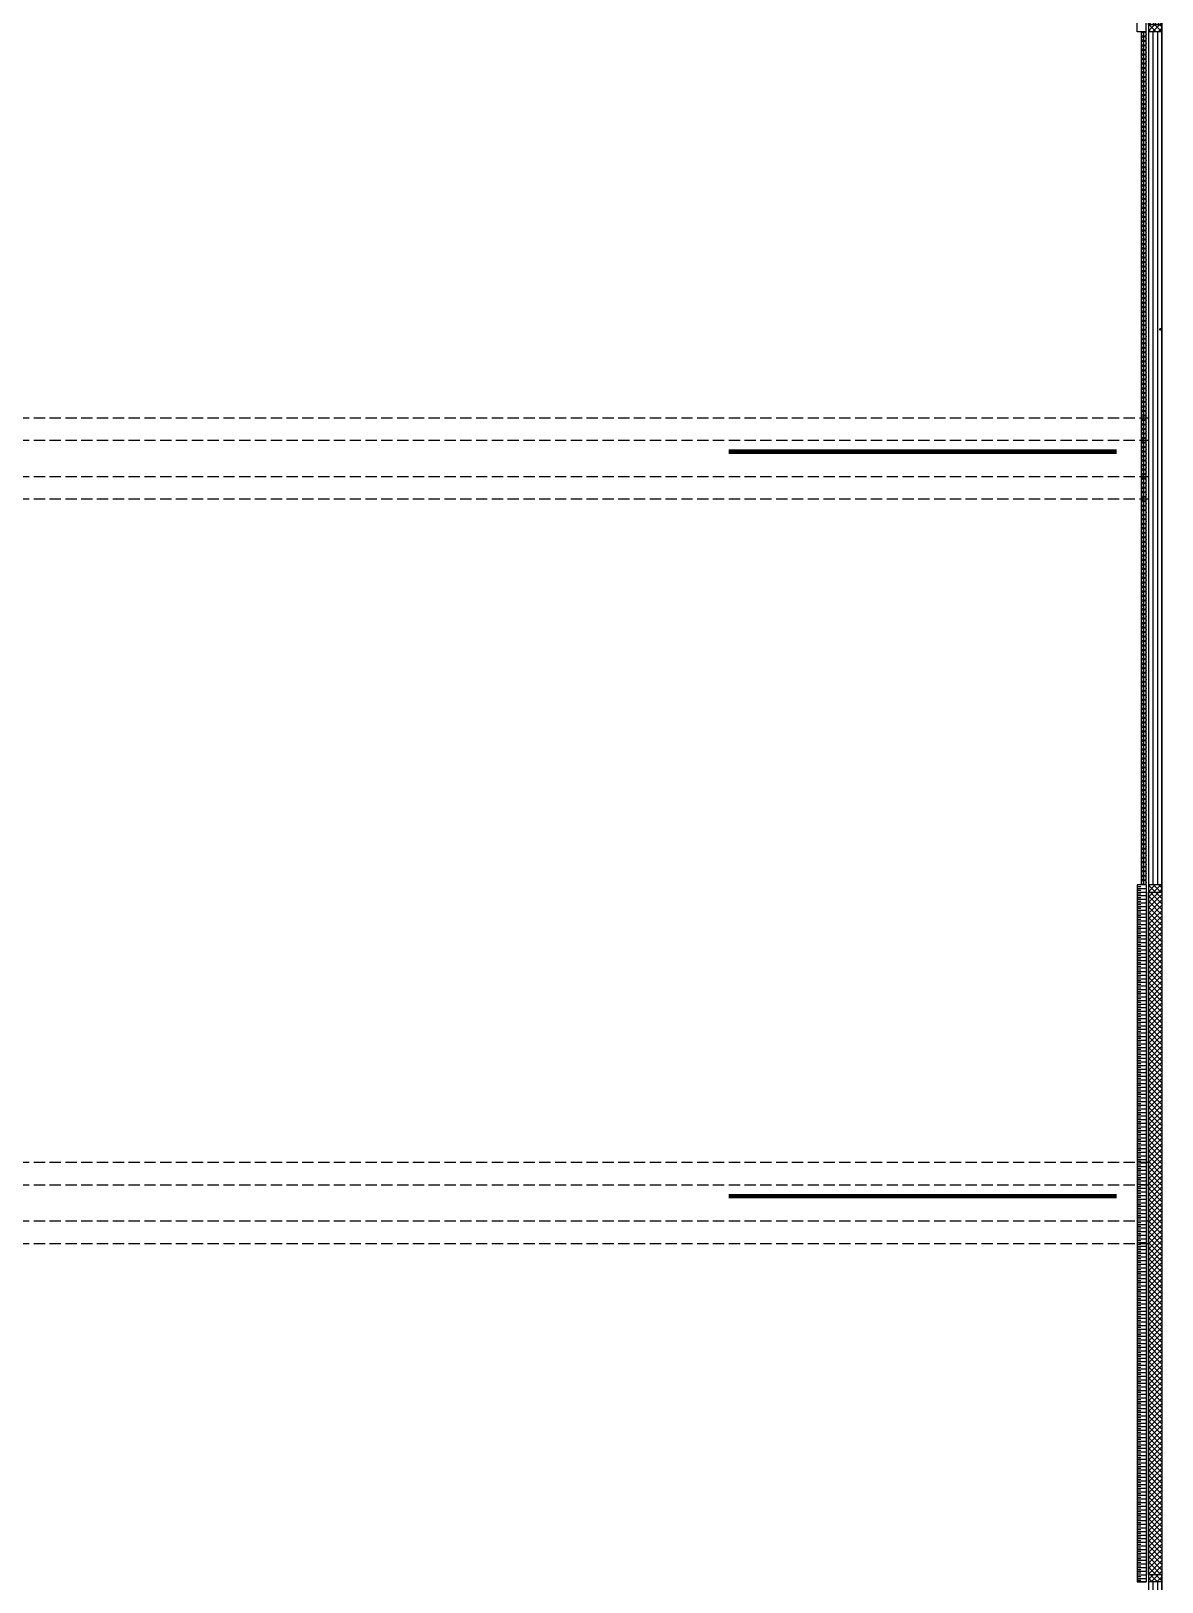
# Model space of a CAD drawing. Extents: x -474411 to 577939, y 0 to 1014176.
# Drawn here: x -153116 to -128053, y 681170 to 715540 of the extents above; entities that cross this region are included whole.
import ezdxf

# ---------------------------------------------------------------- set-up
doc = ezdxf.new("R2010")
doc.units = 0
doc.header["$LTSCALE"] = 1000
doc.header["$MEASUREMENT"] = 0
doc.linetypes.add('CENTER', pattern=[2, 1.25, -0.25, 0.25, -0.25])
doc.linetypes.add('DASH', pattern=[0.35, 0.25, -0.1])
doc.layers.get('Defpoints').update_dxf_attribs({"color": 210})
for name, color, linetype in [('A-AXIS-SYMB', 3, 'Continuous'), ('A-HATCH-2', 251, 'Continuous'), ('A-LIN-V', 9, 'Continuous'), ('A-WINDOW', 140, 'Continuous'), ('AS-WALL', 40, 'Continuous'), ('AS-结构边线层', 200, 'Continuous'), ('CURTWALL', 4, 'Continuous'), ('DIM_SYMB', 3, 'Continuous'), ('PUB_HATCH', 8, 'Continuous')]:
    doc.layers.add(name, color=color, linetype=linetype)
doc.layers.add('柱间支撑', color=6, linetype='CENTER', lineweight=0)
pattern_1 = [(45, (60, 0), (-60.000061, 60.000061), []), (135, (60, 0), (-60.000061, -60.000061), [])]

# ---------------------------------------------------------------- blocks, each defined once
blk = doc.blocks.new('43243')
at = {"layer": 'AS-结构边线层', "color": 8}
blk.add_lwpolyline([(-128054, 658060), (-128054, 681330), (-128354, 681330), (-128354, 696460), (-128054, 696460), (-128054, 715680), (-128354, 715680), (-128354, 722920), (-128354, 722920), (-144354, 722920), (-144354, 722470), (-146454, 722470), (-146454, 722920), (-155994, 722920)], dxfattribs=at)
blk = doc.blocks.new('w42343')
at = {"layer": 'A-HATCH-2', "linetype": 'DASH'}
for p, q in [((-263654, 706970), (-128354, 706970)), ((-263654, 706470), (-128354, 706470)), ((-263654, 705670), (-128354, 705670)), ((-263654, 705170), (-128354, 705170)), ((-263654, 690470), (-128354, 690470)), ((-263654, 689970), (-128354, 689970)), ((-263654, 689170), (-128354, 689170)), ((-263654, 688670), (-128354, 688670))]:
    blk.add_line(p, q, dxfattribs=at)
blk = doc.blocks.new('34242343243')
at = {"color": 8}
for p, q in [((-128604, 696580), (-128524, 696580)), ((-128604, 696540), (-128404, 696540)), ((-128604, 696500), (-128524, 696500)), ((-128604, 696460), (-128404, 696460)), ((-128604, 696420), (-128524, 696420)), ((-128604, 696380), (-128404, 696380)), ((-128604, 696340), (-128524, 696340)), ((-128604, 696300), (-128404, 696300)), ((-128604, 696260), (-128524, 696260)), ((-128604, 696220), (-128404, 696220)), ((-128604, 696180), (-128524, 696180)), ((-128604, 696140), (-128404, 696140)), ((-128604, 696100), (-128524, 696100)), ((-128604, 696060), (-128404, 696060)), ((-128604, 696020), (-128524, 696020)), ((-128604, 695980), (-128404, 695980)), ((-128604, 695940), (-128524, 695940)), ((-128604, 695900), (-128404, 695900)), ((-128604, 695860), (-128524, 695860)), ((-128604, 695819), (-128404, 695819)), ((-128604, 695779), (-128524, 695779)), ((-128604, 695739), (-128404, 695739)), ((-128604, 695699), (-128524, 695699)), ((-128604, 695659), (-128404, 695659)), ((-128604, 695619), (-128524, 695619)), ((-128604, 695579), (-128404, 695579)), ((-128604, 695539), (-128524, 695539)), ((-128604, 695499), (-128404, 695499)), ((-128604, 695459), (-128524, 695459)), ((-128604, 695419), (-128404, 695419)), ((-128604, 695379), (-128524, 695379)), ((-128604, 695339), (-128404, 695339)), ((-128604, 695299), (-128524, 695299)), ((-128604, 695259), (-128404, 695259)), ((-128604, 695219), (-128524, 695219)), ((-128604, 695179), (-128404, 695179)), ((-128604, 695139), (-128524, 695139)), ((-128604, 695099), (-128404, 695099)), ((-128604, 695059), (-128524, 695059)), ((-128604, 695019), (-128404, 695019)), ((-128604, 694979), (-128524, 694979)), ((-128604, 694939), (-128404, 694939)), ((-128604, 694899), (-128524, 694899)), ((-128604, 694859), (-128404, 694859)), ((-128604, 694819), (-128524, 694819)), ((-128604, 694779), (-128404, 694779)), ((-128604, 694739), (-128524, 694739)), ((-128604, 694699), (-128404, 694699)), ((-128604, 694659), (-128524, 694659)), ((-128604, 694619), (-128404, 694619)), ((-128604, 694579), (-128524, 694579)), ((-128604, 694539), (-128404, 694539)), ((-128604, 694499), (-128524, 694499)), ((-128604, 694459), (-128404, 694459)), ((-128604, 694419), (-128524, 694419)), ((-128604, 694379), (-128404, 694379)), ((-128604, 694339), (-128524, 694339)), ((-128604, 694298), (-128404, 694298)), ((-128604, 694258), (-128524, 694258)), ((-128604, 694218), (-128404, 694218)), ((-128604, 694178), (-128524, 694178)), ((-128604, 694138), (-128404, 694138)), ((-128604, 694098), (-128524, 694098)), ((-128604, 694058), (-128404, 694058)), ((-128604, 694018), (-128524, 694018)), ((-128604, 693978), (-128404, 693978)), ((-128604, 693938), (-128524, 693938)), ((-128604, 693898), (-128404, 693898)), ((-128604, 693858), (-128524, 693858)), ((-128604, 693818), (-128404, 693818)), ((-128604, 693778), (-128524, 693778)), ((-128604, 693738), (-128404, 693738)), ((-128604, 693698), (-128524, 693698)), ((-128604, 693658), (-128404, 693658)), ((-128604, 693618), (-128524, 693618)), ((-128604, 693578), (-128404, 693578)), ((-128604, 693538), (-128524, 693538)), ((-128604, 693498), (-128404, 693498)), ((-128604, 693458), (-128524, 693458)), ((-128604, 693418), (-128404, 693418)), ((-128604, 693378), (-128524, 693378)), ((-128604, 693338), (-128404, 693338)), ((-128604, 693298), (-128524, 693298)), ((-128604, 693258), (-128404, 693258)), ((-128604, 693218), (-128524, 693218)), ((-128604, 693178), (-128404, 693178)), ((-128604, 693138), (-128524, 693138)), ((-128604, 693098), (-128404, 693098)), ((-128604, 693058), (-128524, 693058)), ((-128604, 693018), (-128404, 693018)), ((-128604, 692978), (-128524, 692978)), ((-128604, 692938), (-128404, 692938)), ((-128604, 692898), (-128524, 692898)), ((-128604, 692858), (-128404, 692858)), ((-128604, 692818), (-128524, 692818)), ((-128604, 692778), (-128404, 692778)), ((-128604, 692737), (-128524, 692737)), ((-128604, 692697), (-128404, 692697)), ((-128604, 692657), (-128524, 692657)), ((-128604, 692617), (-128404, 692617)), ((-128604, 692577), (-128524, 692577)), ((-128604, 692537), (-128404, 692537)), ((-128604, 692497), (-128524, 692497)), ((-128604, 692457), (-128404, 692457)), ((-128604, 692417), (-128524, 692417)), ((-128604, 692377), (-128404, 692377)), ((-128604, 692337), (-128524, 692337)), ((-128604, 692297), (-128404, 692297)), ((-128604, 692257), (-128524, 692257)), ((-128604, 692217), (-128404, 692217)), ((-128604, 692177), (-128524, 692177)), ((-128604, 692137), (-128404, 692137)), ((-128604, 692097), (-128524, 692097)), ((-128604, 692057), (-128404, 692057)), ((-128604, 692017), (-128524, 692017)), ((-128604, 691977), (-128404, 691977)), ((-128604, 691937), (-128524, 691937)), ((-128604, 691897), (-128404, 691897)), ((-128604, 691857), (-128524, 691857)), ((-128604, 691817), (-128404, 691817)), ((-128604, 691777), (-128524, 691777)), ((-128604, 691737), (-128404, 691737)), ((-128604, 691697), (-128524, 691697)), ((-128604, 691657), (-128404, 691657)), ((-128604, 691617), (-128524, 691617)), ((-128604, 691577), (-128404, 691577)), ((-128604, 691537), (-128524, 691537)), ((-128604, 691497), (-128404, 691497)), ((-128604, 691457), (-128524, 691457)), ((-128604, 691417), (-128404, 691417)), ((-128604, 691377), (-128524, 691377)), ((-128604, 691337), (-128404, 691337)), ((-128604, 691297), (-128524, 691297)), ((-128604, 691257), (-128404, 691257)), ((-128604, 691217), (-128524, 691217)), ((-128604, 691176), (-128404, 691176)), ((-128604, 691136), (-128524, 691136)), ((-128604, 691096), (-128404, 691096)), ((-128604, 691056), (-128524, 691056)), ((-128604, 691016), (-128404, 691016)), ((-128604, 690976), (-128524, 690976)), ((-128604, 690936), (-128404, 690936)), ((-128604, 690896), (-128524, 690896)), ((-128604, 690856), (-128404, 690856)), ((-128604, 690816), (-128524, 690816)), ((-128604, 690776), (-128404, 690776)), ((-128604, 690736), (-128524, 690736)), ((-128604, 690696), (-128404, 690696)), ((-128604, 690656), (-128524, 690656)), ((-128604, 690616), (-128404, 690616)), ((-128604, 690576), (-128524, 690576)), ((-128604, 690536), (-128404, 690536)), ((-128604, 690496), (-128524, 690496)), ((-128604, 690456), (-128404, 690456)), ((-128604, 690416), (-128524, 690416)), ((-128604, 690376), (-128404, 690376)), ((-128604, 690336), (-128524, 690336)), ((-128604, 690296), (-128404, 690296)), ((-128604, 690256), (-128524, 690256)), ((-128604, 690216), (-128404, 690216)), ((-128604, 690176), (-128524, 690176)), ((-128604, 690136), (-128404, 690136)), ((-128604, 690096), (-128524, 690096)), ((-128604, 690056), (-128404, 690056)), ((-128604, 690016), (-128524, 690016)), ((-128604, 689976), (-128404, 689976)), ((-128604, 689936), (-128524, 689936)), ((-128604, 689896), (-128404, 689896)), ((-128604, 689856), (-128524, 689856)), ((-128604, 689816), (-128404, 689816)), ((-128604, 689776), (-128524, 689776)), ((-128604, 689736), (-128404, 689736)), ((-128604, 689696), (-128524, 689696)), ((-128604, 689655), (-128404, 689655)), ((-128604, 689615), (-128524, 689615)), ((-128604, 689575), (-128404, 689575)), ((-128604, 689535), (-128524, 689535)), ((-128604, 689495), (-128404, 689495)), ((-128604, 689455), (-128524, 689455)), ((-128604, 689415), (-128404, 689415)), ((-128604, 689375), (-128524, 689375)), ((-128604, 689335), (-128404, 689335)), ((-128604, 689295), (-128524, 689295)), ((-128604, 689255), (-128404, 689255)), ((-128604, 689215), (-128524, 689215)), ((-128604, 689175), (-128404, 689175)), ((-128604, 689135), (-128524, 689135)), ((-128604, 689095), (-128404, 689095)), ((-128604, 689055), (-128524, 689055)), ((-128604, 689015), (-128404, 689015)), ((-128604, 688975), (-128524, 688975)), ((-128604, 688935), (-128404, 688935)), ((-128604, 688895), (-128524, 688895)), ((-128604, 688855), (-128404, 688855)), ((-128604, 688815), (-128524, 688815)), ((-128604, 688775), (-128404, 688775)), ((-128604, 688735), (-128524, 688735)), ((-128604, 688695), (-128404, 688695)), ((-128604, 688655), (-128524, 688655)), ((-128604, 688615), (-128404, 688615)), ((-128604, 688575), (-128524, 688575)), ((-128604, 688535), (-128404, 688535)), ((-128604, 688495), (-128524, 688495)), ((-128604, 688455), (-128404, 688455)), ((-128604, 688415), (-128524, 688415)), ((-128604, 688375), (-128404, 688375)), ((-128604, 688335), (-128524, 688335)), ((-128604, 688295), (-128404, 688295)), ((-128604, 688255), (-128524, 688255)), ((-128604, 688215), (-128404, 688215)), ((-128604, 688175), (-128524, 688175)), ((-128604, 688135), (-128404, 688135)), ((-128604, 688094), (-128524, 688094)), ((-128604, 688054), (-128404, 688054)), ((-128604, 688014), (-128524, 688014)), ((-128604, 687974), (-128404, 687974)), ((-128604, 687934), (-128524, 687934)), ((-128604, 687894), (-128404, 687894)), ((-128604, 687854), (-128524, 687854)), ((-128604, 687814), (-128404, 687814)), ((-128604, 687774), (-128524, 687774)), ((-128604, 687734), (-128404, 687734)), ((-128604, 687694), (-128524, 687694)), ((-128604, 687654), (-128404, 687654)), ((-128604, 687614), (-128524, 687614)), ((-128604, 687574), (-128404, 687574)), ((-128604, 687534), (-128524, 687534)), ((-128604, 687494), (-128404, 687494)), ((-128604, 687454), (-128524, 687454)), ((-128604, 687414), (-128404, 687414)), ((-128604, 687374), (-128524, 687374)), ((-128604, 687334), (-128404, 687334)), ((-128604, 687294), (-128524, 687294)), ((-128604, 687254), (-128404, 687254)), ((-128604, 687214), (-128524, 687214)), ((-128604, 687174), (-128404, 687174)), ((-128604, 687134), (-128524, 687134)), ((-128604, 687094), (-128404, 687094)), ((-128604, 687054), (-128524, 687054)), ((-128604, 687014), (-128404, 687014)), ((-128604, 686974), (-128524, 686974)), ((-128604, 686934), (-128404, 686934)), ((-128604, 686894), (-128524, 686894)), ((-128604, 686854), (-128404, 686854)), ((-128604, 686814), (-128524, 686814)), ((-128604, 686774), (-128404, 686774)), ((-128604, 686734), (-128524, 686734)), ((-128604, 686694), (-128404, 686694)), ((-128604, 686654), (-128524, 686654)), ((-128604, 686614), (-128404, 686614)), ((-128604, 686573), (-128524, 686573)), ((-128604, 686533), (-128404, 686533)), ((-128604, 686493), (-128524, 686493)), ((-128604, 686453), (-128404, 686453)), ((-128604, 686413), (-128524, 686413)), ((-128604, 686373), (-128404, 686373)), ((-128604, 686333), (-128524, 686333)), ((-128604, 686293), (-128404, 686293)), ((-128604, 686253), (-128524, 686253)), ((-128604, 686213), (-128404, 686213)), ((-128604, 686173), (-128524, 686173)), ((-128604, 686133), (-128404, 686133)), ((-128604, 686093), (-128524, 686093)), ((-128604, 686053), (-128404, 686053)), ((-128604, 686013), (-128524, 686013)), ((-128604, 685973), (-128404, 685973)), ((-128604, 685933), (-128524, 685933)), ((-128604, 685893), (-128404, 685893)), ((-128604, 685853), (-128524, 685853)), ((-128604, 685813), (-128404, 685813)), ((-128604, 685773), (-128524, 685773)), ((-128604, 685733), (-128404, 685733)), ((-128604, 685693), (-128524, 685693)), ((-128604, 685653), (-128404, 685653)), ((-128604, 685613), (-128524, 685613)), ((-128604, 685573), (-128404, 685573)), ((-128604, 685533), (-128524, 685533)), ((-128604, 685493), (-128404, 685493)), ((-128604, 685453), (-128524, 685453)), ((-128604, 685413), (-128404, 685413)), ((-128604, 685373), (-128524, 685373)), ((-128604, 685333), (-128404, 685333)), ((-128604, 685293), (-128524, 685293)), ((-128604, 685253), (-128404, 685253)), ((-128604, 685213), (-128524, 685213)), ((-128604, 685173), (-128404, 685173)), ((-128604, 685133), (-128524, 685133)), ((-128604, 685093), (-128404, 685093)), ((-128604, 685053), (-128524, 685053)), ((-128604, 685012), (-128404, 685012)), ((-128604, 684972), (-128524, 684972)), ((-128604, 684932), (-128404, 684932)), ((-128604, 684892), (-128524, 684892)), ((-128604, 684852), (-128404, 684852)), ((-128604, 684812), (-128524, 684812)), ((-128604, 684772), (-128404, 684772)), ((-128604, 684732), (-128524, 684732)), ((-128604, 684692), (-128404, 684692)), ((-128604, 684652), (-128524, 684652)), ((-128604, 684612), (-128404, 684612)), ((-128604, 684572), (-128524, 684572)), ((-128604, 684532), (-128404, 684532)), ((-128604, 684492), (-128524, 684492)), ((-128604, 684452), (-128404, 684452)), ((-128604, 684412), (-128524, 684412)), ((-128604, 684372), (-128404, 684372)), ((-128604, 684332), (-128524, 684332)), ((-128604, 684292), (-128404, 684292)), ((-128604, 684252), (-128524, 684252)), ((-128604, 684212), (-128404, 684212)), ((-128604, 684172), (-128524, 684172)), ((-128604, 684132), (-128404, 684132)), ((-128604, 684092), (-128524, 684092)), ((-128604, 684052), (-128404, 684052)), ((-128604, 684012), (-128524, 684012)), ((-128604, 683972), (-128404, 683972)), ((-128604, 683932), (-128524, 683932)), ((-128604, 683892), (-128404, 683892)), ((-128604, 683852), (-128524, 683852)), ((-128604, 683812), (-128404, 683812)), ((-128604, 683772), (-128524, 683772)), ((-128604, 683732), (-128404, 683732)), ((-128604, 683692), (-128524, 683692)), ((-128604, 683652), (-128404, 683652)), ((-128604, 683612), (-128524, 683612)), ((-128604, 683572), (-128404, 683572)), ((-128604, 683532), (-128524, 683532)), ((-128604, 683492), (-128404, 683492)), ((-128604, 683451), (-128524, 683451)), ((-128604, 683411), (-128404, 683411)), ((-128604, 683371), (-128524, 683371)), ((-128604, 683331), (-128404, 683331)), ((-128604, 683291), (-128524, 683291)), ((-128604, 683251), (-128404, 683251)), ((-128604, 683211), (-128524, 683211)), ((-128604, 683171), (-128404, 683171)), ((-128604, 683131), (-128524, 683131)), ((-128604, 683091), (-128404, 683091)), ((-128604, 683051), (-128524, 683051)), ((-128604, 683011), (-128404, 683011)), ((-128604, 682971), (-128524, 682971)), ((-128604, 682931), (-128404, 682931)), ((-128604, 682891), (-128524, 682891)), ((-128604, 682851), (-128404, 682851)), ((-128604, 682811), (-128524, 682811)), ((-128604, 682771), (-128404, 682771)), ((-128604, 682731), (-128524, 682731)), ((-128604, 682691), (-128404, 682691)), ((-128604, 682651), (-128524, 682651)), ((-128604, 682611), (-128404, 682611)), ((-128604, 682571), (-128524, 682571)), ((-128604, 682531), (-128404, 682531)), ((-128604, 682491), (-128524, 682491)), ((-128604, 682451), (-128404, 682451)), ((-128604, 682411), (-128524, 682411)), ((-128604, 682371), (-128404, 682371)), ((-128604, 682331), (-128524, 682331)), ((-128604, 682291), (-128404, 682291)), ((-128604, 682251), (-128524, 682251)), ((-128604, 682211), (-128404, 682211)), ((-128604, 682171), (-128524, 682171)), ((-128604, 682131), (-128404, 682131)), ((-128604, 682091), (-128524, 682091)), ((-128604, 682051), (-128404, 682051)), ((-128604, 682011), (-128524, 682011)), ((-128604, 681971), (-128404, 681971)), ((-128604, 681930), (-128524, 681930)), ((-128604, 681890), (-128404, 681890)), ((-128604, 681850), (-128524, 681850)), ((-128604, 681810), (-128404, 681810)), ((-128604, 681770), (-128524, 681770)), ((-128604, 681730), (-128404, 681730)), ((-128604, 681690), (-128524, 681690)), ((-128604, 681650), (-128404, 681650)), ((-128604, 681610), (-128524, 681610)), ((-128604, 681570), (-128404, 681570)), ((-128604, 681530), (-128524, 681530)), ((-128604, 681490), (-128404, 681490)), ((-128604, 681450), (-128524, 681450)), ((-128604, 681410), (-128404, 681410)), ((-128604, 681370), (-128524, 681370)), ((-128604, 681330), (-128404, 681330)), ((-128604, 681290), (-128524, 681290)), ((-128604, 681250), (-128404, 681250)), ((-128604, 681210), (-128524, 681210)), ((-128604, 681170), (-128404, 681170))]:
    blk.add_line(p, q, dxfattribs=at)
for points in [[(-128504, 715420), (-128504, 715520)], [(-128504, 715320), (-128504, 715420)], [(-128504, 715220), (-128504, 715320)], [(-128454, 715420), (-128454, 715520)], [(-128454, 715320), (-128454, 715420)], [(-128454, 715220), (-128454, 715320)], [(-128404, 715420), (-128404, 715520)], [(-128404, 715320), (-128404, 715420)], [(-128404, 715220), (-128404, 715320)], [(-128504, 715120), (-128504, 715220)], [(-128504, 715020), (-128504, 715120)], [(-128504, 714920), (-128504, 715020)], [(-128504, 714820), (-128504, 714920)], [(-128454, 715120), (-128454, 715220)], [(-128454, 715020), (-128454, 715120)], [(-128454, 714920), (-128454, 715020)], [(-128454, 714820), (-128454, 714920)], [(-128404, 715120), (-128404, 715220)], [(-128404, 715020), (-128404, 715120)], [(-128404, 714920), (-128404, 715020)], [(-128404, 714820), (-128404, 714920)], [(-128504, 714720), (-128504, 714820)], [(-128504, 714620), (-128504, 714720)], [(-128504, 714520), (-128504, 714620)], [(-128454, 714720), (-128454, 714820)], [(-128454, 714620), (-128454, 714720)], [(-128454, 714520), (-128454, 714620)], [(-128404, 714720), (-128404, 714820)], [(-128404, 714620), (-128404, 714720)], [(-128404, 714520), (-128404, 714620)], [(-128504, 714420), (-128504, 714520)], [(-128504, 714320), (-128504, 714420)], [(-128504, 714220), (-128504, 714320)], [(-128504, 714120), (-128504, 714220)], [(-128454, 714420), (-128454, 714520)], [(-128454, 714320), (-128454, 714420)], [(-128454, 714220), (-128454, 714320)], [(-128454, 714120), (-128454, 714220)], [(-128404, 714420), (-128404, 714520)], [(-128404, 714320), (-128404, 714420)], [(-128404, 714220), (-128404, 714320)], [(-128404, 714120), (-128404, 714220)], [(-128504, 714020), (-128504, 714120)], [(-128504, 713920), (-128504, 714020)], [(-128504, 713820), (-128504, 713920)], [(-128454, 714020), (-128454, 714120)], [(-128454, 713920), (-128454, 714020)], [(-128454, 713820), (-128454, 713920)], [(-128404, 714020), (-128404, 714120)], [(-128404, 713920), (-128404, 714020)], [(-128404, 713820), (-128404, 713920)], [(-128504, 713720), (-128504, 713820)], [(-128504, 713620), (-128504, 713720)], [(-128504, 713520), (-128504, 713620)], [(-128454, 713720), (-128454, 713820)], [(-128454, 713620), (-128454, 713720)], [(-128454, 713520), (-128454, 713620)], [(-128404, 713720), (-128404, 713820)], [(-128404, 713620), (-128404, 713720)], [(-128404, 713520), (-128404, 713620)], [(-128504, 713420), (-128504, 713520)], [(-128504, 713320), (-128504, 713420)], [(-128504, 713220), (-128504, 713320)], [(-128504, 713120), (-128504, 713220)], [(-128454, 713420), (-128454, 713520)], [(-128454, 713320), (-128454, 713420)], [(-128454, 713220), (-128454, 713320)], [(-128454, 713120), (-128454, 713220)], [(-128404, 713420), (-128404, 713520)], [(-128404, 713320), (-128404, 713420)], [(-128404, 713220), (-128404, 713320)], [(-128404, 713120), (-128404, 713220)], [(-128504, 713020), (-128504, 713120)], [(-128504, 712920), (-128504, 713020)], [(-128504, 712820), (-128504, 712920)], [(-128454, 713020), (-128454, 713120)], [(-128454, 712920), (-128454, 713020)], [(-128454, 712820), (-128454, 712920)], [(-128404, 713020), (-128404, 713120)], [(-128404, 712920), (-128404, 713020)], [(-128404, 712820), (-128404, 712920)], [(-128504, 712720), (-128504, 712820)], [(-128504, 712620), (-128504, 712720)], [(-128504, 712520), (-128504, 712620)], [(-128504, 712420), (-128504, 712520)], [(-128454, 712720), (-128454, 712820)], [(-128454, 712620), (-128454, 712720)], [(-128454, 712520), (-128454, 712620)], [(-128454, 712420), (-128454, 712520)], [(-128404, 712720), (-128404, 712820)], [(-128404, 712620), (-128404, 712720)], [(-128404, 712520), (-128404, 712620)], [(-128404, 712420), (-128404, 712520)], [(-128504, 712320), (-128504, 712420)], [(-128504, 712220), (-128504, 712320)], [(-128504, 712120), (-128504, 712220)], [(-128454, 712320), (-128454, 712420)], [(-128454, 712220), (-128454, 712320)], [(-128454, 712120), (-128454, 712220)], [(-128404, 712320), (-128404, 712420)], [(-128404, 712220), (-128404, 712320)], [(-128404, 712120), (-128404, 712220)], [(-128504, 712020), (-128504, 712120)], [(-128504, 711920), (-128504, 712020)], [(-128504, 711820), (-128504, 711920)], [(-128504, 711720), (-128504, 711820)], [(-128454, 712020), (-128454, 712120)], [(-128454, 711920), (-128454, 712020)], [(-128454, 711820), (-128454, 711920)], [(-128454, 711720), (-128454, 711820)], [(-128404, 712020), (-128404, 712120)], [(-128404, 711920), (-128404, 712020)], [(-128404, 711820), (-128404, 711920)], [(-128404, 711720), (-128404, 711820)], [(-128504, 711620), (-128504, 711720)], [(-128504, 711520), (-128504, 711620)], [(-128504, 711420), (-128504, 711520)], [(-128454, 711620), (-128454, 711720)], [(-128454, 711520), (-128454, 711620)], [(-128454, 711420), (-128454, 711520)], [(-128404, 711620), (-128404, 711720)], [(-128404, 711520), (-128404, 711620)], [(-128404, 711420), (-128404, 711520)], [(-128504, 711320), (-128504, 711420)], [(-128504, 711220), (-128504, 711320)], [(-128504, 711120), (-128504, 711220)], [(-128504, 711020), (-128504, 711120)], [(-128454, 711320), (-128454, 711420)], [(-128454, 711220), (-128454, 711320)], [(-128454, 711120), (-128454, 711220)], [(-128454, 711020), (-128454, 711120)], [(-128404, 711320), (-128404, 711420)], [(-128404, 711220), (-128404, 711320)], [(-128404, 711120), (-128404, 711220)], [(-128404, 711020), (-128404, 711120)], [(-128504, 710920), (-128504, 711020)], [(-128504, 710820), (-128504, 710920)], [(-128504, 710720), (-128504, 710820)], [(-128454, 710920), (-128454, 711020)], [(-128454, 710820), (-128454, 710920)], [(-128454, 710720), (-128454, 710820)], [(-128404, 710920), (-128404, 711020)], [(-128404, 710820), (-128404, 710920)], [(-128404, 710720), (-128404, 710820)], [(-128504, 710620), (-128504, 710720)], [(-128504, 710520), (-128504, 710620)], [(-128504, 710420), (-128504, 710520)], [(-128454, 710620), (-128454, 710720)], [(-128454, 710520), (-128454, 710620)], [(-128454, 710420), (-128454, 710520)], [(-128404, 710620), (-128404, 710720)], [(-128404, 710520), (-128404, 710620)], [(-128404, 710420), (-128404, 710520)], [(-128504, 710320), (-128504, 710420)], [(-128504, 710220), (-128504, 710320)], [(-128504, 710120), (-128504, 710220)], [(-128504, 710020), (-128504, 710120)], [(-128454, 710320), (-128454, 710420)], [(-128454, 710220), (-128454, 710320)], [(-128454, 710120), (-128454, 710220)], [(-128454, 710020), (-128454, 710120)], [(-128404, 710320), (-128404, 710420)], [(-128404, 710220), (-128404, 710320)], [(-128404, 710120), (-128404, 710220)], [(-128404, 710020), (-128404, 710120)], [(-128504, 709920), (-128504, 710020)], [(-128504, 709820), (-128504, 709920)], [(-128504, 709720), (-128504, 709820)], [(-128454, 709920), (-128454, 710020)], [(-128454, 709820), (-128454, 709920)], [(-128454, 709720), (-128454, 709820)], [(-128404, 709920), (-128404, 710020)], [(-128404, 709820), (-128404, 709920)], [(-128404, 709720), (-128404, 709820)], [(-128504, 709620), (-128504, 709720)], [(-128504, 709520), (-128504, 709620)], [(-128504, 709420), (-128504, 709520)], [(-128504, 709320), (-128504, 709420)], [(-128454, 709620), (-128454, 709720)], [(-128454, 709520), (-128454, 709620)], [(-128454, 709420), (-128454, 709520)], [(-128454, 709320), (-128454, 709420)], [(-128404, 709620), (-128404, 709720)], [(-128404, 709520), (-128404, 709620)], [(-128404, 709420), (-128404, 709520)], [(-128404, 709320), (-128404, 709420)], [(-128504, 709220), (-128504, 709320)], [(-128504, 709120), (-128504, 709220)], [(-128504, 709020), (-128504, 709120)], [(-128454, 709220), (-128454, 709320)], [(-128454, 709120), (-128454, 709220)], [(-128454, 709020), (-128454, 709120)], [(-128404, 709220), (-128404, 709320)], [(-128404, 709120), (-128404, 709220)], [(-128404, 709020), (-128404, 709120)], [(-128504, 708920), (-128504, 709020)], [(-128504, 708820), (-128504, 708920)], [(-128504, 708720), (-128504, 708820)], [(-128504, 708620), (-128504, 708720)], [(-128454, 708920), (-128454, 709020)], [(-128454, 708820), (-128454, 708920)], [(-128454, 708720), (-128454, 708820)], [(-128454, 708620), (-128454, 708720)], [(-128404, 708920), (-128404, 709020)], [(-128404, 708820), (-128404, 708920)], [(-128404, 708720), (-128404, 708820)], [(-128404, 708620), (-128404, 708720)], [(-128504, 708520), (-128504, 708620)], [(-128504, 708420), (-128504, 708520)], [(-128504, 708320), (-128504, 708420)], [(-128454, 708520), (-128454, 708620)], [(-128454, 708420), (-128454, 708520)], [(-128454, 708320), (-128454, 708420)], [(-128404, 708520), (-128404, 708620)], [(-128404, 708420), (-128404, 708520)], [(-128404, 708320), (-128404, 708420)], [(-128504, 708220), (-128504, 708320)], [(-128504, 708120), (-128504, 708220)], [(-128504, 708020), (-128504, 708120)], [(-128454, 708220), (-128454, 708320)], [(-128454, 708120), (-128454, 708220)], [(-128454, 708020), (-128454, 708120)], [(-128404, 708220), (-128404, 708320)], [(-128404, 708120), (-128404, 708220)], [(-128404, 708020), (-128404, 708120)], [(-128504, 707920), (-128504, 708020)], [(-128504, 707820), (-128504, 707920)], [(-128504, 707720), (-128504, 707820)], [(-128504, 707620), (-128504, 707720)], [(-128454, 707920), (-128454, 708020)], [(-128454, 707820), (-128454, 707920)], [(-128454, 707720), (-128454, 707820)], [(-128454, 707620), (-128454, 707720)], [(-128404, 707920), (-128404, 708020)], [(-128404, 707820), (-128404, 707920)], [(-128404, 707720), (-128404, 707820)], [(-128404, 707620), (-128404, 707720)], [(-128504, 707520), (-128504, 707620)], [(-128504, 707420), (-128504, 707520)], [(-128504, 707320), (-128504, 707420)], [(-128454, 707520), (-128454, 707620)], [(-128454, 707420), (-128454, 707520)], [(-128454, 707320), (-128454, 707420)], [(-128404, 707520), (-128404, 707620)], [(-128404, 707420), (-128404, 707520)], [(-128404, 707320), (-128404, 707420)], [(-128504, 707220), (-128504, 707320)], [(-128504, 707120), (-128504, 707220)], [(-128504, 707020), (-128504, 707120)], [(-128504, 706920), (-128504, 707020)], [(-128454, 707220), (-128454, 707320)], [(-128454, 707120), (-128454, 707220)], [(-128454, 707020), (-128454, 707120)], [(-128454, 706920), (-128454, 707020)], [(-128404, 707220), (-128404, 707320)], [(-128404, 707120), (-128404, 707220)], [(-128404, 707020), (-128404, 707120)], [(-128404, 706920), (-128404, 707020)], [(-128504, 706820), (-128504, 706920)], [(-128504, 706720), (-128504, 706820)], [(-128504, 706620), (-128504, 706720)], [(-128454, 706820), (-128454, 706920)], [(-128454, 706720), (-128454, 706820)], [(-128454, 706620), (-128454, 706720)], [(-128404, 706820), (-128404, 706920)], [(-128404, 706720), (-128404, 706820)], [(-128404, 706620), (-128404, 706720)], [(-128504, 706520), (-128504, 706620)], [(-128504, 706420), (-128504, 706520)], [(-128504, 706320), (-128504, 706420)], [(-128504, 706220), (-128504, 706320)], [(-128454, 706520), (-128454, 706620)], [(-128454, 706420), (-128454, 706520)], [(-128454, 706320), (-128454, 706420)], [(-128454, 706220), (-128454, 706320)], [(-128404, 706520), (-128404, 706620)], [(-128404, 706420), (-128404, 706520)], [(-128404, 706320), (-128404, 706420)], [(-128404, 706220), (-128404, 706320)], [(-128504, 706120), (-128504, 706220)], [(-128504, 706020), (-128504, 706120)], [(-128504, 705920), (-128504, 706020)], [(-128454, 706120), (-128454, 706220)], [(-128454, 706020), (-128454, 706120)], [(-128454, 705920), (-128454, 706020)], [(-128404, 706120), (-128404, 706220)], [(-128404, 706020), (-128404, 706120)], [(-128404, 705920), (-128404, 706020)], [(-128504, 705820), (-128504, 705920)], [(-128504, 705720), (-128504, 705820)], [(-128504, 705620), (-128504, 705720)], [(-128504, 705520), (-128504, 705620)], [(-128454, 705820), (-128454, 705920)], [(-128454, 705720), (-128454, 705820)], [(-128454, 705620), (-128454, 705720)], [(-128454, 705520), (-128454, 705620)], [(-128404, 705820), (-128404, 705920)], [(-128404, 705720), (-128404, 705820)], [(-128404, 705620), (-128404, 705720)], [(-128404, 705520), (-128404, 705620)], [(-128504, 705420), (-128504, 705520)], [(-128504, 705320), (-128504, 705420)], [(-128504, 705220), (-128504, 705320)], [(-128454, 705420), (-128454, 705520)], [(-128454, 705320), (-128454, 705420)], [(-128454, 705220), (-128454, 705320)], [(-128404, 705420), (-128404, 705520)], [(-128404, 705320), (-128404, 705420)], [(-128404, 705220), (-128404, 705320)], [(-128504, 705120), (-128504, 705220)], [(-128504, 705020), (-128504, 705120)], [(-128504, 704920), (-128504, 705020)], [(-128454, 705120), (-128454, 705220)], [(-128454, 705020), (-128454, 705120)], [(-128454, 704920), (-128454, 705020)], [(-128404, 705120), (-128404, 705220)], [(-128404, 705020), (-128404, 705120)], [(-128404, 704920), (-128404, 705020)], [(-128504, 704820), (-128504, 704920)], [(-128504, 704720), (-128504, 704820)], [(-128504, 704620), (-128504, 704720)], [(-128504, 704520), (-128504, 704620)], [(-128454, 704820), (-128454, 704920)], [(-128454, 704720), (-128454, 704820)], [(-128454, 704620), (-128454, 704720)], [(-128454, 704520), (-128454, 704620)], [(-128404, 704820), (-128404, 704920)], [(-128404, 704720), (-128404, 704820)], [(-128404, 704620), (-128404, 704720)], [(-128404, 704520), (-128404, 704620)], [(-128504, 704420), (-128504, 704520)], [(-128504, 704320), (-128504, 704420)], [(-128504, 704220), (-128504, 704320)], [(-128454, 704420), (-128454, 704520)], [(-128454, 704320), (-128454, 704420)], [(-128454, 704220), (-128454, 704320)], [(-128404, 704420), (-128404, 704520)], [(-128404, 704320), (-128404, 704420)], [(-128404, 704220), (-128404, 704320)], [(-128504, 704120), (-128504, 704220)], [(-128504, 704020), (-128504, 704120)], [(-128504, 703920), (-128504, 704020)], [(-128504, 703820), (-128504, 703920)], [(-128454, 704120), (-128454, 704220)], [(-128454, 704020), (-128454, 704120)], [(-128454, 703920), (-128454, 704020)], [(-128454, 703820), (-128454, 703920)], [(-128404, 704120), (-128404, 704220)], [(-128404, 704020), (-128404, 704120)], [(-128404, 703920), (-128404, 704020)], [(-128404, 703820), (-128404, 703920)], [(-128504, 703720), (-128504, 703820)], [(-128504, 703620), (-128504, 703720)], [(-128504, 703520), (-128504, 703620)], [(-128454, 703720), (-128454, 703820)], [(-128454, 703620), (-128454, 703720)], [(-128454, 703520), (-128454, 703620)], [(-128404, 703720), (-128404, 703820)], [(-128404, 703620), (-128404, 703720)], [(-128404, 703520), (-128404, 703620)], [(-128504, 703420), (-128504, 703520)], [(-128504, 703320), (-128504, 703420)], [(-128504, 703220), (-128504, 703320)], [(-128504, 703120), (-128504, 703220)], [(-128454, 703420), (-128454, 703520)], [(-128454, 703320), (-128454, 703420)], [(-128454, 703220), (-128454, 703320)], [(-128454, 703120), (-128454, 703220)], [(-128404, 703420), (-128404, 703520)], [(-128404, 703320), (-128404, 703420)], [(-128404, 703220), (-128404, 703320)], [(-128404, 703120), (-128404, 703220)], [(-128504, 703020), (-128504, 703120)], [(-128504, 702920), (-128504, 703020)], [(-128504, 702820), (-128504, 702920)], [(-128454, 703020), (-128454, 703120)], [(-128454, 702920), (-128454, 703020)], [(-128454, 702820), (-128454, 702920)], [(-128404, 703020), (-128404, 703120)], [(-128404, 702920), (-128404, 703020)], [(-128404, 702820), (-128404, 702920)], [(-128504, 702720), (-128504, 702820)], [(-128504, 702620), (-128504, 702720)], [(-128504, 702520), (-128504, 702620)], [(-128454, 702720), (-128454, 702820)], [(-128454, 702620), (-128454, 702720)], [(-128454, 702520), (-128454, 702620)], [(-128404, 702720), (-128404, 702820)], [(-128404, 702620), (-128404, 702720)], [(-128404, 702520), (-128404, 702620)], [(-128504, 702420), (-128504, 702520)], [(-128504, 702320), (-128504, 702420)], [(-128504, 702220), (-128504, 702320)], [(-128504, 702120), (-128504, 702220)], [(-128454, 702420), (-128454, 702520)], [(-128454, 702320), (-128454, 702420)], [(-128454, 702220), (-128454, 702320)], [(-128454, 702120), (-128454, 702220)], [(-128404, 702420), (-128404, 702520)], [(-128404, 702320), (-128404, 702420)], [(-128404, 702220), (-128404, 702320)], [(-128404, 702120), (-128404, 702220)], [(-128504, 702020), (-128504, 702120)], [(-128504, 701920), (-128504, 702020)], [(-128504, 701820), (-128504, 701920)], [(-128454, 702020), (-128454, 702120)], [(-128454, 701920), (-128454, 702020)], [(-128454, 701820), (-128454, 701920)], [(-128404, 702020), (-128404, 702120)], [(-128404, 701920), (-128404, 702020)], [(-128404, 701820), (-128404, 701920)], [(-128504, 701720), (-128504, 701820)], [(-128504, 701620), (-128504, 701720)], [(-128504, 701520), (-128504, 701620)], [(-128504, 701420), (-128504, 701520)], [(-128454, 701720), (-128454, 701820)], [(-128454, 701620), (-128454, 701720)], [(-128454, 701520), (-128454, 701620)], [(-128454, 701420), (-128454, 701520)], [(-128404, 701720), (-128404, 701820)], [(-128404, 701620), (-128404, 701720)], [(-128404, 701520), (-128404, 701620)], [(-128404, 701420), (-128404, 701520)], [(-128504, 701320), (-128504, 701420)], [(-128504, 701220), (-128504, 701320)], [(-128504, 701120), (-128504, 701220)], [(-128454, 701320), (-128454, 701420)], [(-128454, 701220), (-128454, 701320)], [(-128454, 701120), (-128454, 701220)], [(-128404, 701320), (-128404, 701420)], [(-128404, 701220), (-128404, 701320)], [(-128404, 701120), (-128404, 701220)], [(-128504, 701020), (-128504, 701120)], [(-128504, 700920), (-128504, 701020)], [(-128504, 700820), (-128504, 700920)], [(-128504, 700720), (-128504, 700820)], [(-128454, 701020), (-128454, 701120)], [(-128454, 700920), (-128454, 701020)], [(-128454, 700820), (-128454, 700920)], [(-128454, 700720), (-128454, 700820)], [(-128404, 701020), (-128404, 701120)], [(-128404, 700920), (-128404, 701020)], [(-128404, 700820), (-128404, 700920)], [(-128404, 700720), (-128404, 700820)], [(-128504, 700620), (-128504, 700720)], [(-128504, 700520), (-128504, 700620)], [(-128504, 700420), (-128504, 700520)], [(-128454, 700620), (-128454, 700720)], [(-128454, 700520), (-128454, 700620)], [(-128454, 700420), (-128454, 700520)], [(-128404, 700620), (-128404, 700720)], [(-128404, 700520), (-128404, 700620)], [(-128404, 700420), (-128404, 700520)], [(-128504, 700320), (-128504, 700420)], [(-128504, 700220), (-128504, 700320)], [(-128504, 700120), (-128504, 700220)], [(-128504, 700020), (-128504, 700120)], [(-128454, 700320), (-128454, 700420)], [(-128454, 700220), (-128454, 700320)], [(-128454, 700120), (-128454, 700220)], [(-128454, 700020), (-128454, 700120)], [(-128404, 700320), (-128404, 700420)], [(-128404, 700220), (-128404, 700320)], [(-128404, 700120), (-128404, 700220)], [(-128404, 700020), (-128404, 700120)], [(-128504, 699920), (-128504, 700020)], [(-128504, 699820), (-128504, 699920)], [(-128504, 699720), (-128504, 699820)], [(-128454, 699920), (-128454, 700020)], [(-128454, 699820), (-128454, 699920)], [(-128454, 699720), (-128454, 699820)], [(-128404, 699920), (-128404, 700020)], [(-128404, 699820), (-128404, 699920)], [(-128404, 699720), (-128404, 699820)], [(-128504, 699620), (-128504, 699720)], [(-128504, 699520), (-128504, 699620)], [(-128504, 699420), (-128504, 699520)], [(-128454, 699620), (-128454, 699720)], [(-128454, 699520), (-128454, 699620)], [(-128454, 699420), (-128454, 699520)], [(-128404, 699620), (-128404, 699720)], [(-128404, 699520), (-128404, 699620)], [(-128404, 699420), (-128404, 699520)], [(-128504, 699320), (-128504, 699420)], [(-128504, 699220), (-128504, 699320)], [(-128504, 699120), (-128504, 699220)], [(-128504, 699020), (-128504, 699120)], [(-128454, 699320), (-128454, 699420)], [(-128454, 699220), (-128454, 699320)], [(-128454, 699120), (-128454, 699220)], [(-128454, 699020), (-128454, 699120)], [(-128404, 699320), (-128404, 699420)], [(-128404, 699220), (-128404, 699320)], [(-128404, 699120), (-128404, 699220)], [(-128404, 699020), (-128404, 699120)], [(-128504, 698920), (-128504, 699020)], [(-128504, 698820), (-128504, 698920)], [(-128504, 698720), (-128504, 698820)], [(-128454, 698920), (-128454, 699020)], [(-128454, 698820), (-128454, 698920)], [(-128454, 698720), (-128454, 698820)], [(-128404, 698920), (-128404, 699020)], [(-128404, 698820), (-128404, 698920)], [(-128404, 698720), (-128404, 698820)], [(-128504, 698620), (-128504, 698720)], [(-128504, 698520), (-128504, 698620)], [(-128504, 698420), (-128504, 698520)], [(-128504, 698320), (-128504, 698420)], [(-128454, 698620), (-128454, 698720)], [(-128454, 698520), (-128454, 698620)], [(-128454, 698420), (-128454, 698520)], [(-128454, 698320), (-128454, 698420)], [(-128404, 698620), (-128404, 698720)], [(-128404, 698520), (-128404, 698620)], [(-128404, 698420), (-128404, 698520)], [(-128404, 698320), (-128404, 698420)], [(-128504, 698220), (-128504, 698320)], [(-128504, 698120), (-128504, 698220)], [(-128504, 698020), (-128504, 698120)], [(-128454, 698220), (-128454, 698320)], [(-128454, 698120), (-128454, 698220)], [(-128454, 698020), (-128454, 698120)], [(-128404, 698220), (-128404, 698320)], [(-128404, 698120), (-128404, 698220)], [(-128404, 698020), (-128404, 698120)], [(-128504, 697920), (-128504, 698020)], [(-128504, 697820), (-128504, 697920)], [(-128504, 697720), (-128504, 697820)], [(-128504, 697620), (-128504, 697720)], [(-128454, 697920), (-128454, 698020)], [(-128454, 697820), (-128454, 697920)], [(-128454, 697720), (-128454, 697820)], [(-128454, 697620), (-128454, 697720)], [(-128404, 697920), (-128404, 698020)], [(-128404, 697820), (-128404, 697920)], [(-128404, 697720), (-128404, 697820)], [(-128404, 697620), (-128404, 697720)], [(-128504, 697520), (-128504, 697620)], [(-128504, 697420), (-128504, 697520)], [(-128504, 697320), (-128504, 697420)], [(-128454, 697520), (-128454, 697620)], [(-128454, 697420), (-128454, 697520)], [(-128454, 697320), (-128454, 697420)], [(-128404, 697520), (-128404, 697620)], [(-128404, 697420), (-128404, 697520)], [(-128404, 697320), (-128404, 697420)], [(-128504, 697220), (-128504, 697320)], [(-128504, 697120), (-128504, 697220)], [(-128504, 697020), (-128504, 697120)], [(-128454, 697220), (-128454, 697320)], [(-128454, 697120), (-128454, 697220)], [(-128454, 697020), (-128454, 697120)], [(-128404, 697220), (-128404, 697320)], [(-128404, 697120), (-128404, 697220)], [(-128404, 697020), (-128404, 697120)], [(-128504, 696920), (-128504, 697020)], [(-128504, 696820), (-128504, 696920)], [(-128504, 696720), (-128504, 696820)], [(-128504, 696620), (-128504, 696720)], [(-128454, 696920), (-128454, 697020)], [(-128454, 696820), (-128454, 696920)], [(-128454, 696720), (-128454, 696820)], [(-128454, 696620), (-128454, 696720)], [(-128404, 696920), (-128404, 697020)], [(-128404, 696820), (-128404, 696920)], [(-128404, 696720), (-128404, 696820)], [(-128404, 696620), (-128404, 696720)]]:
    blk.add_lwpolyline(points, dxfattribs=at)
for centre in [(-128454, 715470), (-128454, 715370), (-128454, 715270), (-128454, 715170), (-128454, 715070), (-128454, 714970), (-128454, 714870), (-128454, 714770), (-128454, 714670), (-128454, 714570), (-128454, 714470), (-128454, 714370), (-128454, 714270), (-128454, 714170), (-128454, 714070), (-128454, 713970), (-128454, 713870), (-128454, 713770), (-128454, 713670), (-128454, 713570), (-128454, 713470), (-128454, 713370), (-128454, 713270), (-128454, 713170), (-128454, 713070), (-128454, 712970), (-128454, 712870), (-128454, 712770), (-128454, 712670), (-128454, 712570), (-128454, 712470), (-128454, 712370), (-128454, 712270), (-128454, 712170), (-128454, 712070), (-128454, 711970), (-128454, 711870), (-128454, 711770), (-128454, 711670), (-128454, 711570), (-128454, 711470), (-128454, 711370), (-128454, 711270), (-128454, 711170), (-128454, 711070), (-128454, 710970), (-128454, 710870), (-128454, 710770), (-128454, 710670), (-128454, 710570), (-128454, 710470), (-128454, 710370), (-128454, 710270), (-128454, 710170), (-128454, 710070), (-128454, 709970), (-128454, 709870), (-128454, 709770), (-128454, 709670), (-128454, 709570), (-128454, 709470), (-128454, 709370), (-128454, 709270), (-128454, 709170), (-128454, 709070), (-128454, 708970), (-128454, 708870), (-128454, 708770), (-128454, 708670), (-128454, 708570), (-128454, 708470), (-128454, 708370), (-128454, 708270), (-128454, 708170), (-128454, 708070), (-128454, 707970), (-128454, 707870), (-128454, 707770), (-128454, 707670), (-128454, 707570), (-128454, 707470), (-128454, 707370), (-128454, 707270), (-128454, 707170), (-128454, 707070), (-128454, 706970), (-128454, 706870), (-128454, 706770), (-128454, 706670), (-128454, 706570), (-128454, 706470), (-128454, 706370), (-128454, 706270), (-128454, 706170), (-128454, 706070), (-128454, 705970), (-128454, 705870), (-128454, 705770), (-128454, 705670), (-128454, 705570), (-128454, 705470), (-128454, 705370), (-128454, 705270), (-128454, 705170), (-128454, 705070), (-128454, 704970), (-128454, 704870), (-128454, 704770), (-128454, 704670), (-128454, 704570), (-128454, 704470), (-128454, 704370), (-128454, 704270), (-128454, 704170), (-128454, 704070), (-128454, 703970), (-128454, 703870), (-128454, 703770), (-128454, 703670), (-128454, 703570), (-128454, 703470), (-128454, 703370), (-128454, 703270), (-128454, 703170), (-128454, 703070), (-128454, 702970), (-128454, 702870), (-128454, 702770), (-128454, 702670), (-128454, 702570), (-128454, 702470), (-128454, 702370), (-128454, 702270), (-128454, 702170), (-128454, 702070), (-128454, 701970), (-128454, 701870), (-128454, 701770), (-128454, 701670), (-128454, 701570), (-128454, 701470), (-128454, 701370), (-128454, 701270), (-128454, 701170), (-128454, 701070), (-128454, 700970), (-128454, 700870), (-128454, 700770), (-128454, 700670), (-128454, 700570), (-128454, 700470), (-128454, 700370), (-128454, 700270), (-128454, 700170), (-128454, 700070), (-128454, 699970), (-128454, 699870), (-128454, 699770), (-128454, 699670), (-128454, 699570), (-128454, 699470), (-128454, 699370), (-128454, 699270), (-128454, 699170), (-128454, 699070), (-128454, 698970), (-128454, 698870), (-128454, 698770), (-128454, 698670), (-128454, 698570), (-128454, 698470), (-128454, 698370), (-128454, 698270), (-128454, 698170), (-128454, 698070), (-128454, 697970), (-128454, 697870), (-128454, 697770), (-128454, 697670), (-128454, 697570), (-128454, 697470), (-128454, 697370), (-128454, 697270), (-128454, 697170), (-128454, 697070), (-128454, 696970), (-128454, 696870), (-128454, 696770), (-128454, 696670)]:
    blk.add_circle(centre, 50, dxfattribs=at)
at = {"layer": 'A-LIN-V', "color": 8}
for p, q in [((-128604, 715520), (-128604, 722914)), ((-128404, 715520), (-128404, 722914)), ((-128404, 715520), (-128604, 715520)), ((-128604, 696620), (-128604, 681170)), ((-128404, 696620), (-128604, 696620)), ((-128404, 696620), (-128404, 681170)), ((-128404, 681170), (-128604, 681170))]:
    blk.add_line(p, q, dxfattribs=at)
at = {"layer": 'Defpoints', "color": 8}
for p in [(-128604, 715520), (-128604, 696620), (-128604, 696540), (-128604, 696460), (-128604, 696380), (-128604, 696300), (-128604, 696220), (-128604, 696140), (-128604, 696060), (-128604, 695980), (-128604, 695900), (-128604, 695819), (-128604, 695739), (-128604, 695659), (-128604, 695579), (-128604, 695499), (-128604, 695419), (-128604, 695339), (-128604, 695259), (-128604, 695179), (-128604, 695099), (-128604, 695019), (-128604, 694939), (-128604, 694859), (-128604, 694779), (-128604, 694699), (-128604, 694619), (-128604, 694539), (-128604, 694459), (-128604, 694379), (-128604, 694298), (-128604, 694218), (-128604, 694138), (-128604, 694058), (-128604, 693978), (-128604, 693898), (-128604, 693818), (-128604, 693738), (-128604, 693658), (-128604, 693578), (-128604, 693498), (-128604, 693418), (-128604, 693338), (-128604, 693258), (-128604, 693178), (-128604, 693098), (-128604, 693018), (-128604, 692938), (-128604, 692858), (-128604, 692778), (-128604, 692697), (-128604, 692617), (-128604, 692537), (-128604, 692457), (-128604, 692377), (-128604, 692297), (-128604, 692217), (-128604, 692137), (-128604, 692057), (-128604, 691977), (-128604, 691897), (-128604, 691817), (-128604, 691737), (-128604, 691657), (-128604, 691577), (-128604, 691497), (-128604, 691417), (-128604, 691337), (-128604, 691257), (-128604, 691176), (-128604, 691096), (-128604, 691016), (-128604, 690936), (-128604, 690856), (-128604, 690776), (-128604, 690696), (-128604, 690616), (-128604, 690536), (-128604, 690456), (-128604, 690376), (-128604, 690296), (-128604, 690216), (-128604, 690136), (-128604, 690056), (-128604, 689976), (-128604, 689896), (-128604, 689816), (-128604, 689736), (-128604, 689655), (-128604, 689575), (-128604, 689495), (-128604, 689415), (-128604, 689335), (-128604, 689255), (-128604, 689175), (-128604, 689095), (-128604, 689015), (-128604, 688935), (-128604, 688855), (-128604, 688775), (-128604, 688695), (-128604, 688615), (-128604, 688535), (-128604, 688455), (-128604, 688375), (-128604, 688295), (-128604, 688215), (-128604, 688135), (-128604, 688054), (-128604, 687974), (-128604, 687894), (-128604, 687814), (-128604, 687734), (-128604, 687654), (-128604, 687574), (-128604, 687494), (-128604, 687414), (-128604, 687334), (-128604, 687254), (-128604, 687174), (-128604, 687094), (-128604, 687014), (-128604, 686934), (-128604, 686854), (-128604, 686774), (-128604, 686694), (-128604, 686614), (-128604, 686533), (-128604, 686453), (-128604, 686373), (-128604, 686293), (-128604, 686213), (-128604, 686133), (-128604, 686053), (-128604, 685973), (-128604, 685893), (-128604, 685813), (-128604, 685733), (-128604, 685653), (-128604, 685573), (-128604, 685493), (-128604, 685413), (-128604, 685333), (-128604, 685253), (-128604, 685173), (-128604, 685093), (-128604, 685012), (-128604, 684932), (-128604, 684852), (-128604, 684772), (-128604, 684692), (-128604, 684612), (-128604, 684532), (-128604, 684452), (-128604, 684372), (-128604, 684292), (-128604, 684212), (-128604, 684132), (-128604, 684052), (-128604, 683972), (-128604, 683892), (-128604, 683812), (-128604, 683732), (-128604, 683652), (-128604, 683572), (-128604, 683492), (-128604, 683411), (-128604, 683331), (-128604, 683251), (-128604, 683171), (-128604, 683091), (-128604, 683011), (-128604, 682931), (-128604, 682851), (-128604, 682771), (-128604, 682691), (-128604, 682611), (-128604, 682531), (-128604, 682451), (-128604, 682371), (-128604, 682291), (-128604, 682211), (-128604, 682131), (-128604, 682051), (-128604, 681971), (-128604, 681890), (-128604, 681810), (-128604, 681730), (-128604, 681650), (-128604, 681570), (-128604, 681490), (-128604, 681410), (-128604, 681330), (-128604, 681250)]:
    blk.add_point(p, dxfattribs=at)

msp = doc.modelspace()

# ---------------------------------------------------------------- hatches: boundary and pattern name
at = {"layer": 'PUB_HATCH'}
h = msp.add_hatch(dxfattribs=at)
h.set_pattern_fill('多孔材料', color=8, scale=30, style=0)
h.set_pattern_definition(pattern_1)
h.paths.add_polyline_path([(-128204.2, 723020), (-128354.2, 722920), (-128354.2, 715520), (-128054.2, 715520), (-128054.2, 722920)])
h = msp.add_hatch(dxfattribs=at)
h.set_pattern_fill('多孔材料', color=8, scale=30, style=0)
h.set_pattern_definition(pattern_1)
h.paths.add_polyline_path([(-128354.2, 696620), (-128354.2, 681170), (-128054.2, 681170), (-128054.2, 696620)])

# ---------------------------------------------------------------- linework, layer by layer
at = {"layer": 'A-AXIS-SYMB', "color": 8, "const_width": 32}
msp.add_lwpolyline([(-128096.8, 708939.2, 1), (-128073.6, 708917.1, 1)], format="xyb", close=True, dxfattribs=at)
at = {"layer": 'AS-WALL', "color": 8}
for p, q in [((-128354.2, 722920), (-128354.2, 715520)), ((-128054.2, 722920), (-128054.2, 715520)), ((-128054.2, 715520), (-128354.2, 715520)), ((-128354.2, 696620), (-128354.2, 681170)), ((-128054.2, 696620), (-128354.2, 696620)), ((-128054.2, 696620), (-128054.2, 681170)), ((-128054.2, 681170), (-128354.2, 681170))]:
    msp.add_line(p, q, dxfattribs=at)
at = {"layer": 'CURTWALL', "color": 8}
for p, q in [((-128354.2, 715520), (-128354.2, 696620)), ((-128054.2, 715520), (-128354.2, 715520)), ((-128254.2, 715520), (-128254.2, 696620)), ((-128154.2, 715520), (-128154.2, 696620)), ((-128054.2, 715520), (-128054.2, 696620)), ((-128054.2, 696620), (-128354.2, 696620)), ((-128354.2, 681170), (-128354.2, 658220)), ((-128054.2, 681170), (-128354.2, 681170)), ((-128254.2, 681170), (-128254.2, 658220)), ((-128154.2, 681170), (-128154.2, 658220)), ((-128054.2, 681170), (-128054.2, 658220))]:
    msp.add_line(p, q, dxfattribs=at)
at = {"layer": '柱间支撑', "color": 8, "const_width": 100}
for points in [[(-129054.2, 706220), (-137654.2, 706220)], [(-129054.2, 689720), (-137654.2, 689720)]]:
    msp.add_lwpolyline(points, dxfattribs=at)

# ---------------------------------------------------------------- block references
at = {"layer": 'A-WINDOW', "color": 8}
for name in ['43243', 'w42343']:
    msp.add_blockref(name, (0, 0), dxfattribs=at)
at = {"layer": 'DIM_SYMB', "color": 8}
msp.add_blockref('34242343243', (0, 0), dxfattribs=at)

doc.saveas('drawing.dxf')
